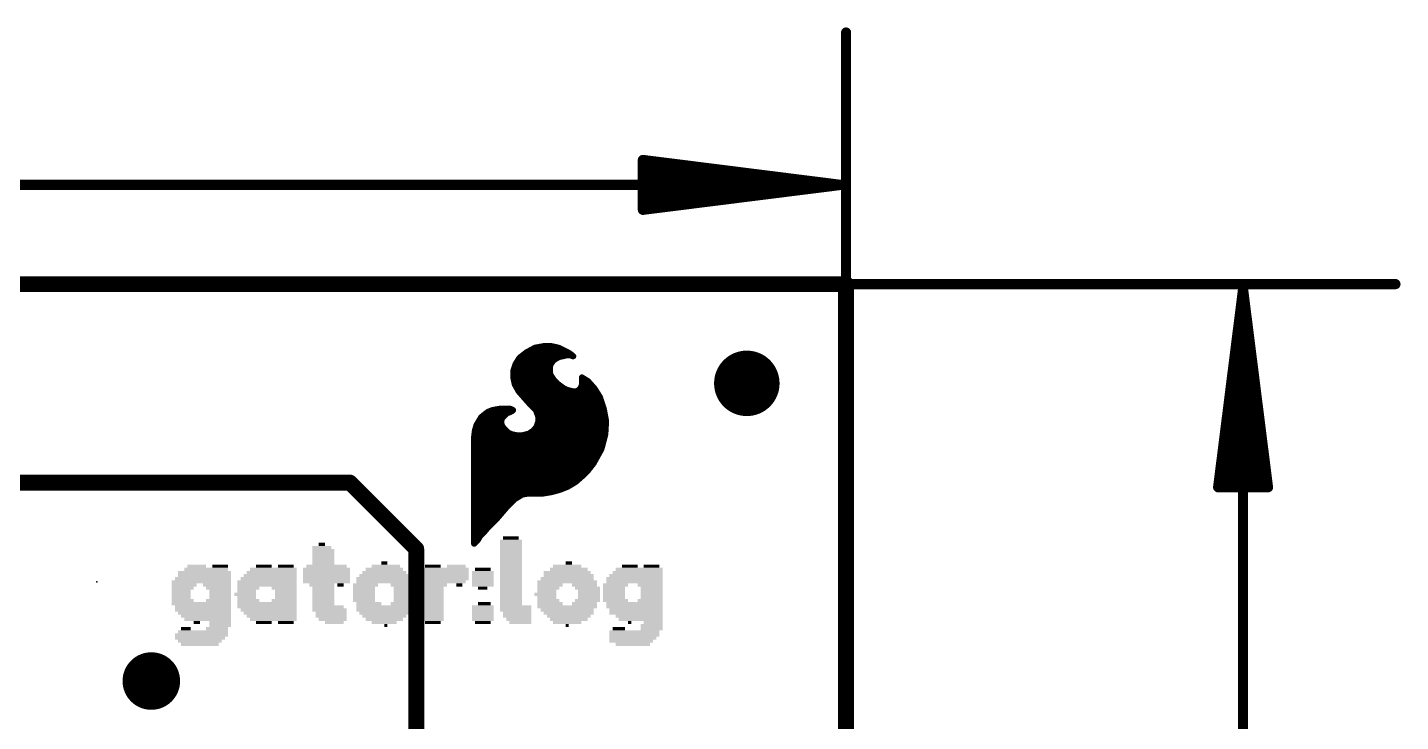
# Model space of a CAD drawing. Extents: x -41 to 98, y -71 to 29.
# Drawn here: x 27.63 to 45.2, y 19.8 to 28.69 of the extents above; entities that cross this region are included whole.
import ezdxf

# ---------------------------------------------------------------- set-up
doc = ezdxf.new("R2010")
doc.units = 0
for name, color, linetype in [('1', 12, 'CONTINUOUS'), ('16', 132, 'CONTINUOUS'), ('18', 110, 'CONTINUOUS'), ('20', 31, 'CONTINUOUS'), ('21', 41, 'CONTINUOUS'), ('23', 53, 'CONTINUOUS'), ('24', 53, 'CONTINUOUS'), ('29', 253, 'CONTINUOUS'), ('47', 253, 'CONTINUOUS')]:
    doc.layers.add(name, color=color, linetype=linetype)

# ---------------------------------------------------------------- blocks, each defined once
blk = doc.blocks.new('PIE')
at = {"const_width": 0.5}
blk.add_lwpolyline([(0, -0.25, 1), (0, 0.25, 1), (0, -0.25)], format="xyb", dxfattribs=at)
blk = doc.blocks.new('RECT')
blk.add_solid([(-0.5, -0.5), (0.5, -0.5), (-0.5, 0.5), (0.5, 0.5)])
blk = doc.blocks.new('ROUNDV')
at = {"const_width": 0.5}
blk.add_lwpolyline([(0, -0.25, 1), (0, 0.25, 1), (0, -0.25)], format="xyb", dxfattribs=at)

msp = doc.modelspace()

# ---------------------------------------------------------------- linework, layer by layer
at = {"layer": '1', "const_width": 0.2032}
for points in [[(0, 25.4), (38.1, 25.4)], [(38.1, 25.4), (38.1, 0)], [(31.75, 22.86), (25.146, 22.86)], [(32.6, 22.01), (31.75, 22.86)], [(32.6, 19.05), (32.6, 22.01)]]:
    msp.add_lwpolyline(points, dxfattribs=at)
at = {"layer": '1', "const_width": 0.1016}
for points in [[(38.1508, 25.4, 1), (38.0492, 25.4)], [(38.1, 25.3492, 1), (38.1, 25.4508)], [(31.7859, 22.8959, 1), (31.7141, 22.8241)], [(31.75, 22.8092, 1), (31.75, 22.9108)], [(32.6508, 22.01, 1), (32.5492, 22.01)], [(32.5641, 21.9741, 1), (32.6359, 22.0459)]]:
    msp.add_lwpolyline(points, format="xyb", dxfattribs=at)
at = {"layer": '16', "const_width": 0.2032}
for points in [[(38.1, 25.4), (0, 25.4)], [(38.1, 0), (38.1, 25.4)]]:
    msp.add_lwpolyline(points, dxfattribs=at)
at = {"layer": '16', "const_width": 0.1016}
for points in [[(38.1508, 25.4, 1), (38.0492, 25.4)], [(38.1, 25.3492, 1), (38.1, 25.4508)]]:
    msp.add_lwpolyline(points, format="xyb", dxfattribs=at)
at = {"layer": '20', "const_width": 0.2032}
for points in [[(38.1, 25.4), (0, 25.4)], [(38.1, 0), (38.1, 25.4)]]:
    msp.add_lwpolyline(points, dxfattribs=at)
at = {"layer": '20', "const_width": 0.1016}
for points in [[(38.1508, 25.4, 1), (38.0492, 25.4)], [(38.1, 25.3492, 1), (38.1, 25.4508)]]:
    msp.add_lwpolyline(points, format="xyb", dxfattribs=at)
at = {"layer": '21', "const_width": 0.0762}
for points in [[(34.12, 24.587), (34.01, 24.527)], [(34.23, 24.607), (34.12, 24.587)], [(34.33, 24.607), (34.23, 24.607)], [(34.42, 24.587), (34.33, 24.607)], [(34.56, 24.517), (34.42, 24.587)], [(33.92, 24.457), (33.87, 24.377)], [(34.01, 24.527), (33.92, 24.457)], [(33.9241, 24.4602), (34.4164, 24.4602)], [(34.0272, 24.5364), (34.5212, 24.5364)], [(34.32, 24.367), (34.33, 24.387)], [(34.33, 24.387), (34.35, 24.417)], [(34.35, 24.417), (34.39, 24.447)], [(34.39, 24.447), (34.43, 24.467)], [(34.43, 24.467), (34.48, 24.477)], [(34.48, 24.477), (34.52, 24.487)], [(34.52, 24.487), (34.58, 24.487)], [(34.6, 24.487), (34.56, 24.517)], [(34.58, 24.487), (34.6, 24.477)], [(34.61, 24.477), (34.6, 24.487)], [(34.6, 24.477), (34.61, 24.477)], [(33.87, 24.377), (33.84, 24.287)], [(33.84, 24.287), (33.84, 24.207)], [(33.84, 24.2316), (34.3236, 24.2316)], [(33.8469, 24.3078), (34.31, 24.3078)], [(33.8744, 24.384), (34.3285, 24.384)], [(34.31, 24.337), (34.32, 24.367)], [(34.31, 24.277), (34.31, 24.337)], [(34.32, 24.237), (34.31, 24.277)], [(34.36, 24.177), (34.32, 24.237)], [(33.84, 24.207), (33.86, 24.117)], [(33.8515, 24.1554), (34.3816, 24.1554)], [(33.86, 24.117), (33.91, 24.027)], [(33.881, 24.0792), (34.4717, 24.0792)], [(34.42, 24.117), (34.36, 24.177)], [(34.46, 24.087), (34.42, 24.117)], [(34.49, 24.067), (34.46, 24.087)], [(34.53, 24.047), (34.49, 24.067)], [(34.61, 24.027), (34.53, 24.047)], [(34.67, 24.037), (34.64, 24.027)], [(34.7, 24.067), (34.67, 24.037)], [(34.71, 24.087), (34.7, 24.067)], [(34.7061, 24.0792), (34.8692, 24.0792)], [(34.72, 24.117), (34.71, 24.087)], [(34.72, 24.207), (34.72, 24.117)], [(34.8, 24.157), (34.72, 24.207)], [(34.72, 24.1554), (34.8014, 24.1554)], [(34.88, 24.067), (34.8, 24.157)], [(34.95, 23.957), (34.88, 24.067)], [(33.91, 24.027), (33.98, 23.947)], [(33.931, 24.003), (34.9207, 24.003)], [(33.98, 23.947), (34.06, 23.857)], [(33.998, 23.9268), (34.9601, 23.9268)], [(34.64, 24.027), (34.61, 24.027)], [(35, 23.807), (34.95, 23.957)], [(33.43, 23.697), (33.37, 23.597)], [(33.48, 23.737), (33.43, 23.697)], [(33.4315, 23.6982), (33.7112, 23.6982)], [(33.52, 23.767), (33.48, 23.737)], [(33.57, 23.787), (33.52, 23.767)], [(33.5385, 23.7744), (33.8248, 23.7744)], [(33.62, 23.797), (33.57, 23.787)], [(33.68, 23.807), (33.62, 23.797)], [(33.8, 23.807), (33.68, 23.807)], [(33.69, 23.657), (33.7, 23.687)], [(33.7, 23.687), (33.76, 23.747)], [(33.76, 23.747), (33.79, 23.757)], [(33.79, 23.757), (33.83, 23.777)], [(33.84, 23.787), (33.8, 23.807)], [(33.83, 23.777), (33.84, 23.787)], [(34.06, 23.857), (34.13, 23.787)], [(34.0664, 23.8506), (34.9855, 23.8506)], [(34.13, 23.787), (34.16, 23.707)], [(34.1347, 23.7744), (35.0061, 23.7744)], [(34.16, 23.707), (34.16, 23.637)], [(34.16, 23.6982), (35.0204, 23.6982)], [(35.03, 23.647), (35, 23.807)], [(33.35, 23.527), (33.34, 23.447)], [(33.37, 23.597), (33.35, 23.527)], [(33.3554, 23.5458), (33.7312, 23.5458)], [(33.385, 23.622), (33.69, 23.622)], [(33.69, 23.617), (33.69, 23.657)], [(33.7, 23.587), (33.69, 23.617)], [(33.72, 23.557), (33.7, 23.587)], [(33.78, 23.497), (33.72, 23.557)], [(34.1, 23.527), (34.04, 23.487)], [(34.14, 23.577), (34.1, 23.527)], [(34.115, 23.5458), (35.024, 23.5458)], [(34.16, 23.637), (34.14, 23.577)], [(34.155, 23.622), (35.0285, 23.622)], [(35.02, 23.477), (35.03, 23.647)], [(33.34, 23.447), (33.34, 22.077)], [(33.34, 23.3934), (34.998, 23.3934)], [(33.3428, 23.4696), (33.867, 23.4696)], [(33.83, 23.477), (33.78, 23.497)], [(33.88, 23.467), (33.83, 23.477)], [(33.96, 23.467), (33.88, 23.467)], [(34.04, 23.487), (33.96, 23.467)], [(33.9704, 23.4696), (35.0181, 23.4696)], [(34.97, 23.287), (35.02, 23.477)], [(33.34, 23.3172), (34.9779, 23.3172)], [(33.34, 23.241), (34.9444, 23.241)], [(33.34, 23.1648), (34.9021, 23.1648)], [(34.87, 23.107), (34.97, 23.287)], [(33.34, 23.0886), (34.8557, 23.0886)], [(33.34, 23.0124), (34.7954, 23.0124)], [(34.72, 22.937), (34.8, 23.017)], [(34.8, 23.017), (34.87, 23.107)], [(33.34, 22.9362), (34.7191, 22.9362)], [(33.34, 22.86), (34.6283, 22.86)], [(34.44, 22.767), (34.54, 22.807)], [(34.54, 22.807), (34.64, 22.867)], [(34.64, 22.867), (34.72, 22.937)], [(33.34, 22.7838), (34.482, 22.7838)], [(33.34, 22.7076), (33.9636, 22.7076)], [(33.34, 22.6314), (33.8444, 22.6314)], [(33.76, 22.547), (33.86, 22.647)], [(33.86, 22.647), (33.96, 22.707)], [(33.96, 22.707), (34.02, 22.717)], [(34.02, 22.717), (34.21, 22.717)], [(34.21, 22.717), (34.33, 22.737)], [(34.33, 22.737), (34.44, 22.767)], [(33.34, 22.5552), (33.7682, 22.5552)], [(33.34, 22.479), (33.7017, 22.479)], [(33.64, 22.407), (33.76, 22.547)], [(33.34, 22.4028), (33.6358, 22.4028)], [(33.34, 22.3266), (33.5596, 22.3266)], [(33.47, 22.227), (33.52, 22.287)], [(33.52, 22.287), (33.64, 22.407)], [(33.34, 22.2504), (33.4895, 22.2504)], [(33.34, 22.1742), (33.4183, 22.1742)], [(33.34, 22.077), (33.39, 22.127)], [(33.39, 22.127), (33.42, 22.177)], [(33.42, 22.177), (33.47, 22.227)], [(33.34, 22.098), (33.361, 22.098)]]:
    msp.add_lwpolyline(points, dxfattribs=at)
at = {"layer": '21', "const_width": 0.0381}
for points in [[(34.1166, 24.6057, 1), (34.1234, 24.5683)], [(34.1291, 24.5703, 1), (34.1109, 24.6037)], [(34.23, 24.6261, 1), (34.23, 24.588)], [(34.2334, 24.5883, 1), (34.2266, 24.6257)], [(34.3341, 24.6256, 1), (34.3259, 24.5884)], [(34.33, 24.588, 1), (34.33, 24.6261)], [(34.4285, 24.604, 1), (34.4115, 24.57)], [(34.4159, 24.5684, 1), (34.4241, 24.6056)], [(33.9083, 24.472, 1), (33.9317, 24.442)], [(33.9362, 24.4469, 1), (33.9038, 24.4671)], [(33.9241, 24.4793, 1), (33.9241, 24.4412)], [(34.0009, 24.5437, 1), (34.0191, 24.5103)], [(34.0217, 24.512, 1), (33.9983, 24.542)], [(34.0272, 24.5555, 1), (34.0272, 24.5174)], [(34.347, 24.3785, 1), (34.313, 24.3955)], [(34.3386, 24.4322, 1), (34.3614, 24.4018)], [(34.3659, 24.4064, 1), (34.3341, 24.4276)], [(34.3815, 24.464, 1), (34.3985, 24.43)], [(34.4014, 24.4318, 1), (34.3786, 24.4622)], [(34.4263, 24.4857, 1), (34.4337, 24.4483)], [(34.4164, 24.4412, 1), (34.4164, 24.4793)], [(34.4385, 24.45, 1), (34.4215, 24.484)], [(34.4754, 24.4955, 1), (34.4846, 24.4585)], [(34.4837, 24.4583, 1), (34.4763, 24.4957)], [(34.52, 24.5061, 1), (34.52, 24.468)], [(34.5246, 24.4685, 1), (34.5154, 24.5055)], [(34.5212, 24.5174, 1), (34.5212, 24.5555)], [(34.5714, 24.5322, 1), (34.5486, 24.5018)], [(34.5515, 24.5, 1), (34.5685, 24.534)], [(34.5885, 24.504, 1), (34.5715, 24.47)], [(34.58, 24.468, 1), (34.58, 24.5061)], [(34.6135, 24.5005, 1), (34.5865, 24.4735)], [(34.6, 24.4961, 1), (34.6, 24.458)], [(34.5886, 24.4718, 1), (34.6114, 24.5022)], [(34.5915, 24.46, 1), (34.6085, 24.494)], [(34.5965, 24.4635, 1), (34.6235, 24.4905)], [(34.61, 24.458, 1), (34.61, 24.4961)], [(33.8591, 24.287, 1), (33.821, 24.287)], [(33.8219, 24.293, 1), (33.8581, 24.281)], [(33.84, 24.2507, 1), (33.84, 24.2126)], [(33.8469, 24.3269, 1), (33.8469, 24.2888)], [(33.8538, 24.3871, 1), (33.8862, 24.3669)], [(33.8881, 24.371, 1), (33.8519, 24.383)], [(33.8744, 24.4031, 1), (33.8744, 24.365)], [(34.3291, 24.337, 1), (34.291, 24.337)], [(34.2919, 24.343, 1), (34.3281, 24.331)], [(34.3285, 24.2816, 1), (34.2915, 24.2724)], [(34.291, 24.277, 1), (34.3291, 24.277)], [(34.3359, 24.2476, 1), (34.3041, 24.2264)], [(34.303, 24.3755, 1), (34.337, 24.3585)], [(34.3015, 24.2324, 1), (34.3385, 24.2416)], [(34.3381, 24.361, 1), (34.3019, 24.373)], [(34.31, 24.2888, 1), (34.31, 24.3269)], [(34.3141, 24.3976, 1), (34.3459, 24.3764)], [(34.3236, 24.2126, 1), (34.3236, 24.2507)], [(34.3285, 24.365, 1), (34.3285, 24.4031)], [(33.8586, 24.2111, 1), (33.8214, 24.2029)], [(33.821, 24.207, 1), (33.8591, 24.207)], [(33.8515, 24.1745, 1), (33.8515, 24.1364)], [(33.8767, 24.1263, 1), (33.8433, 24.1077)], [(33.8414, 24.1129, 1), (33.8786, 24.1211)], [(33.881, 24.0983, 1), (33.881, 24.0602)], [(34.3735, 24.1905, 1), (34.3465, 24.1635)], [(34.3441, 24.1664, 1), (34.3759, 24.1876)], [(34.3816, 24.1364, 1), (34.3816, 24.1745)], [(34.4314, 24.1322, 1), (34.4086, 24.1018)], [(34.4065, 24.1035, 1), (34.4335, 24.1305)], [(34.4706, 24.1029, 1), (34.4494, 24.0711)], [(34.4486, 24.0718, 1), (34.4714, 24.1022)], [(34.4985, 24.084, 1), (34.4815, 24.05)], [(34.4717, 24.0602, 1), (34.4717, 24.0983)], [(34.4794, 24.0511, 1), (34.5006, 24.0829)], [(34.5346, 24.0655, 1), (34.5254, 24.0285)], [(34.5215, 24.03, 1), (34.5385, 24.064)], [(34.676, 24.0189, 1), (34.664, 24.0551)], [(34.683, 24.0755, 1), (34.717, 24.0585)], [(34.7135, 24.0535, 1), (34.6865, 24.0805)], [(34.7061, 24.0983, 1), (34.7061, 24.0602)], [(34.6919, 24.093, 1), (34.7281, 24.081)], [(34.727, 24.0785, 1), (34.693, 24.0955)], [(34.739, 24.207, 1), (34.7009, 24.207)], [(34.7009, 24.117, 1), (34.739, 24.117)], [(34.7301, 24.2232, 1), (34.7099, 24.1908)], [(34.72, 24.1745, 1), (34.72, 24.1364)], [(34.7381, 24.111, 1), (34.7019, 24.123)], [(34.8142, 24.1697, 1), (34.7858, 24.1443)], [(34.7899, 24.1408, 1), (34.8101, 24.1732)], [(34.8014, 24.1364, 1), (34.8014, 24.1745)], [(34.8961, 24.0772, 1), (34.8639, 24.0568)], [(34.8658, 24.0543, 1), (34.8942, 24.0797)], [(34.8692, 24.0602, 1), (34.8692, 24.0983)], [(33.9243, 24.0395, 1), (33.8957, 24.0145)], [(33.8933, 24.0177, 1), (33.9267, 24.0363)], [(33.931, 24.0221, 1), (33.931, 23.984)], [(33.9942, 23.9597, 1), (33.9658, 23.9343)], [(33.9657, 23.9345, 1), (33.9943, 23.9595)], [(33.998, 23.9459, 1), (33.998, 23.9078)], [(34.0735, 23.8705, 1), (34.0465, 23.8435)], [(34.61, 24.0461, 1), (34.61, 24.008)], [(34.6054, 24.0085, 1), (34.6146, 24.0455)], [(34.634, 24.0451, 1), (34.646, 24.0089)], [(34.64, 24.008, 1), (34.64, 24.0461)], [(34.6565, 24.0505, 1), (34.6835, 24.0235)], [(34.9207, 23.984, 1), (34.9207, 24.0221)], [(34.9681, 23.963, 1), (34.9319, 23.951)], [(34.9339, 23.9468, 1), (34.9661, 23.9672)], [(34.9601, 23.9078, 1), (34.9601, 23.9459)], [(33.4181, 23.7119, 1), (33.4419, 23.6821)], [(33.4315, 23.7172, 1), (33.4315, 23.6791)], [(33.4463, 23.6872, 1), (33.4137, 23.7068)], [(33.4686, 23.7522, 1), (33.4914, 23.7218)], [(33.4919, 23.7221, 1), (33.4681, 23.7519)], [(33.5129, 23.7847, 1), (33.5271, 23.7493)], [(33.5314, 23.7518, 1), (33.5086, 23.7822)], [(33.5385, 23.7934, 1), (33.5385, 23.7553)], [(33.5663, 23.8057, 1), (33.5737, 23.7683)], [(33.5771, 23.7693, 1), (33.5629, 23.8047)], [(33.6169, 23.8158, 1), (33.6231, 23.7782)], [(33.6237, 23.7783, 1), (33.6163, 23.8157)], [(33.68, 23.8261, 1), (33.68, 23.788)], [(33.6831, 23.7882, 1), (33.6769, 23.8258)], [(33.6865, 23.7005, 1), (33.7135, 23.6735)], [(33.7181, 23.681, 1), (33.6819, 23.693)], [(33.7112, 23.6791, 1), (33.7112, 23.7172)], [(33.754, 23.7651, 1), (33.766, 23.7289)], [(33.7735, 23.7335, 1), (33.7465, 23.7605)], [(33.7815, 23.774, 1), (33.7985, 23.74)], [(33.8085, 23.824, 1), (33.7915, 23.79)], [(33.796, 23.7389, 1), (33.784, 23.7751)], [(33.8, 23.788, 1), (33.8, 23.8261)], [(33.8165, 23.7905, 1), (33.8435, 23.7635)], [(33.8385, 23.76, 1), (33.8215, 23.794)], [(33.8248, 23.7553, 1), (33.8248, 23.7934)], [(33.8535, 23.7735, 1), (33.8265, 23.8005)], [(33.8315, 23.77, 1), (33.8485, 23.804)], [(34.0458, 23.8443, 1), (34.0742, 23.8697)], [(34.0664, 23.8697, 1), (34.0664, 23.8316)], [(34.1478, 23.7937, 1), (34.1122, 23.7803)], [(34.1347, 23.7934, 1), (34.1347, 23.7553)], [(34.1165, 23.7735, 1), (34.1435, 23.8005)], [(34.1791, 23.707, 1), (34.141, 23.707)], [(34.16, 23.7172, 1), (34.16, 23.6791)], [(34.1422, 23.7003, 1), (34.1778, 23.7137)], [(35.0187, 23.8105, 1), (34.9813, 23.8035)], [(34.9819, 23.801, 1), (35.0181, 23.813)], [(34.9855, 23.8316, 1), (34.9855, 23.8697)], [(35.0061, 23.7553, 1), (35.0061, 23.7934)], [(35.0204, 23.6791, 1), (35.0204, 23.7172)], [(33.3317, 23.5322, 1), (33.3683, 23.5218)], [(33.3689, 23.5246, 1), (33.3311, 23.5294)], [(33.3554, 23.5648, 1), (33.3554, 23.5267)], [(33.3537, 23.6068, 1), (33.3863, 23.5872)], [(33.3883, 23.5918, 1), (33.3517, 23.6022)], [(33.385, 23.641, 1), (33.385, 23.6029)], [(33.7091, 23.657, 1), (33.671, 23.657)], [(33.6719, 23.663, 1), (33.7081, 23.651)], [(33.7081, 23.623, 1), (33.6719, 23.611)], [(33.671, 23.617, 1), (33.7091, 23.617)], [(33.7159, 23.5976, 1), (33.6841, 23.5764)], [(33.6819, 23.581, 1), (33.7181, 23.593)], [(33.69, 23.6029, 1), (33.69, 23.641)], [(33.7335, 23.5705, 1), (33.7065, 23.5435)], [(33.7041, 23.5464, 1), (33.7359, 23.5676)], [(33.7312, 23.5267, 1), (33.7312, 23.5648)], [(34.0851, 23.5389, 1), (34.1149, 23.5151)], [(34.1106, 23.5111, 1), (34.0894, 23.5429)], [(34.115, 23.5648, 1), (34.115, 23.5267)], [(34.1219, 23.583, 1), (34.1581, 23.571)], [(34.1549, 23.5651, 1), (34.1251, 23.5889)], [(34.155, 23.641, 1), (34.155, 23.6029)], [(34.141, 23.637, 1), (34.1791, 23.637)], [(34.1781, 23.631, 1), (34.1419, 23.643)], [(35.049, 23.6459, 1), (35.011, 23.6481)], [(35.0113, 23.6435, 1), (35.0487, 23.6505)], [(35.024, 23.5267, 1), (35.024, 23.5648)], [(35.0285, 23.6029, 1), (35.0285, 23.641)], [(33.3591, 23.447, 1), (33.321, 23.447)], [(33.3211, 23.4494, 1), (33.3589, 23.4446)], [(33.34, 23.4124, 1), (33.34, 23.3743)], [(33.3428, 23.4886, 1), (33.3428, 23.4505)], [(33.7871, 23.5147, 1), (33.7729, 23.4793)], [(33.7665, 23.4835, 1), (33.7935, 23.5105)], [(33.8337, 23.4957, 1), (33.8263, 23.4583)], [(33.8229, 23.4593, 1), (33.8371, 23.4947)], [(33.88, 23.4861, 1), (33.88, 23.448)], [(33.867, 23.4505, 1), (33.867, 23.4886)], [(33.8763, 23.4483, 1), (33.8837, 23.4857)], [(33.9554, 23.4855, 1), (33.9646, 23.4485)], [(33.9704, 23.4886, 1), (33.9704, 23.4505)], [(33.96, 23.448, 1), (33.96, 23.4861)], [(34.0294, 23.5029, 1), (34.0506, 23.4711)], [(34.0446, 23.4685, 1), (34.0354, 23.5055)], [(34.998, 23.3743, 1), (34.998, 23.4124)], [(35.001, 23.4781, 1), (35.039, 23.4759)], [(35.0384, 23.4722, 1), (35.0016, 23.4818)], [(35.0181, 23.4505, 1), (35.0181, 23.4886)], [(33.34, 23.3362, 1), (33.34, 23.2981)], [(33.34, 23.26, 1), (33.34, 23.2219)], [(33.34, 23.1838, 1), (33.34, 23.1457)], [(34.9021, 23.1457, 1), (34.9021, 23.1838)], [(34.9444, 23.2219, 1), (34.9444, 23.26)], [(34.9516, 23.2918, 1), (34.9884, 23.2822)], [(34.9867, 23.2777, 1), (34.9533, 23.2963)], [(34.9779, 23.2981, 1), (34.9779, 23.3362)], [(33.34, 23.1076, 1), (33.34, 23.0695)], [(33.34, 23.0314, 1), (33.34, 22.9933)], [(34.785, 23.0287, 1), (34.815, 23.0053)], [(34.8135, 23.0035, 1), (34.7865, 23.0305)], [(34.7954, 22.9933, 1), (34.7954, 23.0314)], [(34.8533, 23.1163, 1), (34.8867, 23.0977)], [(34.885, 23.0953, 1), (34.855, 23.1187)], [(34.8557, 23.0695, 1), (34.8557, 23.1076)], [(33.34, 22.9552, 1), (33.34, 22.9171)], [(33.34, 22.879, 1), (33.34, 22.8409)], [(34.5302, 22.8233, 1), (34.5498, 22.7907)], [(34.5471, 22.7893, 1), (34.5329, 22.8247)], [(34.6275, 22.8813, 1), (34.6525, 22.8527)], [(34.6283, 22.8409, 1), (34.6283, 22.879)], [(34.6498, 22.8507, 1), (34.6302, 22.8833)], [(34.7065, 22.9505, 1), (34.7335, 22.9235)], [(34.7325, 22.9227, 1), (34.7075, 22.9513)], [(34.7191, 22.9171, 1), (34.7191, 22.9552)], [(33.34, 22.8028, 1), (33.34, 22.7647)], [(33.34, 22.7266, 1), (33.34, 22.6885)], [(33.34, 22.6505, 1), (33.34, 22.6124)], [(33.8502, 22.6633, 1), (33.8698, 22.6307)], [(33.8444, 22.6124, 1), (33.8444, 22.6505)], [(33.8735, 22.6335, 1), (33.8465, 22.6605)], [(33.9569, 22.7258, 1), (33.9631, 22.6882)], [(33.9698, 22.6907, 1), (33.9502, 22.7233)], [(33.9636, 22.6885, 1), (33.9636, 22.7266)], [(34.02, 22.7361, 1), (34.02, 22.698)], [(34.0231, 22.6982, 1), (34.0169, 22.7358)], [(34.2069, 22.7358, 1), (34.2131, 22.6982)], [(34.21, 22.698, 1), (34.21, 22.7361)], [(34.325, 22.7554, 1), (34.335, 22.7186)], [(34.3331, 22.7182, 1), (34.3269, 22.7558)], [(34.4329, 22.7847, 1), (34.4471, 22.7493)], [(34.445, 22.7486, 1), (34.435, 22.7854)], [(34.482, 22.7647, 1), (34.482, 22.8028)], [(33.34, 22.5743, 1), (33.34, 22.5362)], [(33.34, 22.4981, 1), (33.34, 22.46)], [(33.7017, 22.46, 1), (33.7017, 22.4981)], [(33.7465, 22.5605, 1), (33.7735, 22.5335)], [(33.7745, 22.5346, 1), (33.7455, 22.5594)], [(33.7682, 22.5362, 1), (33.7682, 22.5743)], [(33.34, 22.4219, 1), (33.34, 22.3838)], [(33.34, 22.3457, 1), (33.34, 22.3076)], [(33.5065, 22.3005, 1), (33.5335, 22.2735)], [(33.5346, 22.2748, 1), (33.5054, 22.2992)], [(33.5596, 22.3076, 1), (33.5596, 22.3457)], [(33.6255, 22.4194, 1), (33.6545, 22.3946)], [(33.6535, 22.3935, 1), (33.6265, 22.4205)], [(33.6358, 22.3838, 1), (33.6358, 22.4219)], [(33.34, 22.2695, 1), (33.34, 22.2314)], [(33.34, 22.1933, 1), (33.34, 22.1552)], [(33.3737, 22.1368, 1), (33.4063, 22.1172)], [(33.4035, 22.1135, 1), (33.3765, 22.1405)], [(33.4065, 22.1905, 1), (33.4335, 22.1635)], [(33.4363, 22.1672, 1), (33.4037, 22.1868)], [(33.4183, 22.1552, 1), (33.4183, 22.1933)], [(33.4554, 22.2392, 1), (33.4846, 22.2148)], [(33.4835, 22.2135, 1), (33.4565, 22.2405)], [(33.4895, 22.2314, 1), (33.4895, 22.2695)], [(33.34, 22.1171, 1), (33.34, 22.079)], [(33.3265, 22.0905, 1), (33.3535, 22.0635)], [(33.321, 22.077, 1), (33.3591, 22.077)], [(33.361, 22.079, 1), (33.361, 22.1171)]]:
    msp.add_lwpolyline(points, format="xyb", dxfattribs=at)
at = {"layer": '23'}
for p in [(36.83, 24.13), (34.163, 23.368), (28.5115, 21.59)]:
    msp.add_point(p, dxfattribs=at)
at = {"layer": '24'}
msp.add_point((36.83, 24.13), dxfattribs=at)
at = {"layer": '47', "const_width": 0.13}
for points in [[(38.1, 25.4), (38.1, 28.62)], [(38.035, 26.67), (35.5, 26.9892)], [(35.5, 26.9892), (35.5, 26.3508)], [(38.035, 26.67), (35.5, 26.93)], [(38.035, 26.67), (0.065, 26.67)], [(38.035, 26.67), (35.5, 26.8)], [(35.5, 26.3508), (38.035, 26.67)], [(35.5, 26.54), (38.035, 26.67)], [(35.5, 26.41), (38.035, 26.67)], [(38.1, 25.4), (45.13, 25.4)], [(43.18, 25.335), (42.8608, 22.8)], [(43.18, 25.335), (42.92, 22.8)], [(43.18, 25.335), (43.05, 22.8)], [(43.18, 0.065), (43.18, 25.335)], [(43.4992, 22.8), (43.18, 25.335)], [(43.31, 22.8), (43.18, 25.335)], [(43.44, 22.8), (43.18, 25.335)], [(42.8608, 22.8), (43.4992, 22.8)]]:
    msp.add_lwpolyline(points, dxfattribs=at)
at = {"layer": '47', "const_width": 0.065}
for points in [[(38.1325, 28.62, 1), (38.0675, 28.62)], [(35.5041, 27.0215, 1), (35.4959, 26.957)], [(35.5325, 26.9892, 1), (35.4675, 26.9892)], [(35.5033, 26.9623, 1), (35.4967, 26.8977)], [(35.5017, 26.8325, 1), (35.4983, 26.7675)], [(38.0391, 26.6378, 1), (38.0309, 26.7022)], [(38.0309, 26.6378, 1), (38.0391, 26.7022)], [(38.0383, 26.6377, 1), (38.0317, 26.7023)], [(38.0317, 26.6377, 1), (38.0383, 26.7023)], [(38.0333, 26.6375, 1), (38.0367, 26.7025)], [(38.0367, 26.6375, 1), (38.0333, 26.7025)], [(38.035, 26.6375, 1), (38.035, 26.7025)], [(35.4983, 26.5725, 1), (35.5017, 26.5075)], [(35.4967, 26.4423, 1), (35.5033, 26.3777)], [(35.4959, 26.383, 1), (35.5041, 26.3185)], [(35.4675, 26.3508, 1), (35.5325, 26.3508)], [(38.1, 25.4325, 1), (38.1, 25.3675)], [(38.0675, 25.4, 1), (38.1325, 25.4)], [(43.2125, 25.335, 1), (43.1475, 25.335)], [(43.2122, 25.3391, 1), (43.1478, 25.3309)], [(43.2125, 25.3333, 1), (43.1475, 25.3367)], [(43.2125, 25.3367, 1), (43.1475, 25.3333)], [(43.2123, 25.3383, 1), (43.1477, 25.3317)], [(43.2123, 25.3317, 1), (43.1477, 25.3383)], [(43.2122, 25.3309, 1), (43.1478, 25.3391)], [(45.13, 25.3675, 1), (45.13, 25.4325)], [(42.8608, 22.8325, 1), (42.8608, 22.7675)], [(43.4992, 22.7675, 1), (43.4992, 22.8325)], [(42.8285, 22.8041, 1), (42.893, 22.7959)], [(42.8877, 22.8033, 1), (42.9523, 22.7967)], [(43.0175, 22.8017, 1), (43.0825, 22.7983)], [(43.2775, 22.7983, 1), (43.3425, 22.8017)], [(43.4077, 22.7967, 1), (43.4723, 22.8033)], [(43.467, 22.7959, 1), (43.5315, 22.8041)]]:
    msp.add_lwpolyline(points, format="xyb", dxfattribs=at)

# ---------------------------------------------------------------- block references
at = {"layer": '1', "xscale": 0.635, "yscale": 0.635}
msp.add_blockref('PIE', (36.83, 24.13), dxfattribs=at)
at = {"layer": '16', "xscale": 0.635, "yscale": 0.635}
msp.add_blockref('PIE', (36.83, 24.13), dxfattribs=at)
at = {"layer": '18', "xscale": 0.7366, "yscale": 0.7366}
msp.add_blockref('ROUNDV', (29.21, 20.32), dxfattribs=at)
msp.add_blockref('ROUNDV', (29.21, 20.32), dxfattribs=at)
at = {"layer": '21', "yscale": 0.04}
for p, xscale in [((33.8115, 22.15), 0.2), ((31.3915, 22.03), 0.24), ((31.4115, 21.99), 0.28), ((31.4115, 21.95), 0.28), ((31.3915, 22.07), 0.08), ((33.8115, 22.11), 0.28), ((33.8115, 22.07), 0.28), ((33.8115, 22.03), 0.28), ((33.8115, 21.99), 0.28), ((33.8115, 21.95), 0.28), ((29.7915, 21.79), 0.24), ((30.0915, 21.79), 0.2), ((30.6515, 21.79), 0.2), ((30.9315, 21.79), 0.2), ((31.4515, 21.79), 0.52), ((31.4115, 21.91), 0.28), ((31.4115, 21.87), 0.28), ((31.4115, 21.83), 0.28), ((32.2115, 21.79), 0.36), ((32.1915, 21.83), 0.08), ((32.8115, 21.79), 0.2), ((33.1115, 21.79), 0.24), ((33.8115, 21.91), 0.28), ((33.8115, 21.87), 0.28), ((33.8115, 21.83), 0.28), ((33.8115, 21.79), 0.28), ((34.5315, 21.79), 0.36), ((34.5515, 21.83), 0.08), ((35.3315, 21.79), 0.2), ((35.6115, 21.79), 0.2), ((29.8715, 21.63), 0.72), ((29.8915, 21.71), 0.68), ((29.8915, 21.67), 0.68), ((29.9115, 21.75), 0.56), ((30.7115, 21.63), 0.72), ((30.7315, 21.67), 0.68), ((30.7515, 21.71), 0.64), ((30.7715, 21.75), 0.6), ((31.4515, 21.75), 0.6), ((31.4515, 21.71), 0.6), ((31.4515, 21.67), 0.6), ((31.4515, 21.63), 0.6), ((32.1915, 21.63), 0.72), ((32.1915, 21.67), 0.64), ((32.1915, 21.71), 0.56), ((32.1915, 21.75), 0.48), ((32.9715, 21.75), 0.6), ((32.9715, 21.71), 0.6), ((32.9715, 21.67), 0.6), ((32.9715, 21.63), 0.6), ((33.4515, 21.71), 0.28), ((33.4515, 21.67), 0.28), ((33.4515, 21.63), 0.28), ((33.4515, 21.75), 0.2), ((33.8115, 21.75), 0.28), ((33.8115, 21.71), 0.28), ((33.8115, 21.67), 0.28), ((33.8115, 21.63), 0.28), ((34.5315, 21.63), 0.68), ((34.5315, 21.71), 0.6), ((34.5515, 21.67), 0.64), ((34.5515, 21.75), 0.48), ((35.3915, 21.63), 0.72), ((35.4115, 21.67), 0.68), ((35.4315, 21.71), 0.64), ((35.4515, 21.75), 0.6), ((29.8515, 21.59), 0.76), ((29.6315, 21.55), 0.32), ((29.6115, 21.51), 0.28), ((29.5915, 21.47), 0.24), ((29.5915, 21.43), 0.24), ((30.0515, 21.55), 0.36), ((30.0715, 21.51), 0.32), ((30.0915, 21.47), 0.28), ((30.0915, 21.43), 0.28), ((30.4115, 21.43), 0.28), ((30.6915, 21.59), 0.76), ((30.6915, 21.55), 0.76), ((30.4515, 21.51), 0.28), ((30.4315, 21.47), 0.24), ((30.9115, 21.51), 0.32), ((30.9315, 21.47), 0.28), ((30.9315, 21.43), 0.28), ((31.4515, 21.59), 0.6), ((31.3915, 21.55), 0.32), ((31.4115, 21.51), 0.28), ((31.4115, 21.47), 0.28), ((31.4115, 21.43), 0.28), ((31.6315, 21.55), 0.08), ((31.9515, 21.55), 0.32), ((31.9315, 21.51), 0.28), ((31.9315, 21.47), 0.28), ((31.9315, 21.43), 0.28), ((32.1915, 21.59), 0.72), ((32.4315, 21.55), 0.32), ((32.4515, 21.51), 0.28), ((32.4515, 21.47), 0.28), ((32.4515, 21.43), 0.28), ((32.9515, 21.59), 0.56), ((32.8315, 21.55), 0.32), ((32.8115, 21.51), 0.28), ((32.8115, 21.47), 0.28), ((32.8115, 21.43), 0.28), ((33.1515, 21.55), 0.08), ((33.4515, 21.59), 0.28), ((33.4515, 21.55), 0.28), ((33.4515, 21.51), 0.12), ((33.8115, 21.59), 0.28), ((33.8115, 21.55), 0.28), ((33.8115, 21.51), 0.28), ((33.8115, 21.47), 0.28), ((33.8115, 21.43), 0.28), ((34.2515, 21.43), 0.28), ((34.5315, 21.59), 0.76), ((34.3115, 21.55), 0.32), ((34.2915, 21.51), 0.28), ((34.2715, 21.47), 0.24), ((34.7515, 21.55), 0.32), ((34.7915, 21.51), 0.32), ((34.8115, 21.47), 0.28), ((34.8115, 21.43), 0.28), ((35.1515, 21.55), 0.32), ((35.1315, 21.51), 0.28), ((35.1315, 21.47), 0.28), ((35.1315, 21.43), 0.28), ((35.3915, 21.59), 0.72), ((35.5915, 21.55), 0.32), ((35.6115, 21.51), 0.28), ((35.6115, 21.47), 0.28), ((35.6115, 21.43), 0.28), ((29.5915, 21.39), 0.24), ((29.6115, 21.35), 0.28), ((29.8515, 21.31), 0.76), ((29.8715, 21.27), 0.72), ((30.0715, 21.35), 0.32), ((30.0915, 21.39), 0.28), ((30.4315, 21.39), 0.24), ((30.4515, 21.35), 0.28), ((30.6915, 21.31), 0.76), ((30.6915, 21.27), 0.76), ((30.9115, 21.35), 0.32), ((30.9315, 21.39), 0.28), ((31.4115, 21.39), 0.28), ((31.4115, 21.35), 0.28), ((31.4115, 21.31), 0.28), ((31.4715, 21.27), 0.4), ((31.9315, 21.39), 0.28), ((31.9315, 21.35), 0.28), ((31.9915, 21.31), 0.32), ((32.1915, 21.27), 0.72), ((32.4315, 21.31), 0.32), ((32.4515, 21.39), 0.28), ((32.4515, 21.35), 0.28), ((32.8115, 21.39), 0.28), ((32.8115, 21.35), 0.28), ((32.8115, 21.31), 0.28), ((32.8115, 21.27), 0.28), ((33.4515, 21.27), 0.28), ((33.4715, 21.31), 0.16), ((33.8115, 21.39), 0.28), ((33.8115, 21.35), 0.28), ((33.8115, 21.31), 0.28), ((33.8715, 21.27), 0.4), ((34.2715, 21.39), 0.24), ((34.2915, 21.35), 0.28), ((34.3115, 21.31), 0.32), ((34.5315, 21.27), 0.76), ((34.7515, 21.31), 0.32), ((34.7915, 21.35), 0.32), ((34.8115, 21.39), 0.28), ((35.1315, 21.39), 0.28), ((35.1515, 21.35), 0.32), ((35.3915, 21.31), 0.72), ((35.3915, 21.27), 0.72), ((35.5915, 21.35), 0.32), ((35.6115, 21.39), 0.28), ((29.8715, 21.23), 0.72), ((29.8915, 21.19), 0.68), ((29.9115, 21.15), 0.64), ((29.9315, 21.11), 0.6), ((29.7915, 21.07), 0.08), ((30.0915, 21.07), 0.28), ((30.7115, 21.23), 0.72), ((30.7315, 21.19), 0.68), ((30.7515, 21.15), 0.64), ((30.7715, 21.11), 0.6), ((30.6515, 21.07), 0.2), ((30.9315, 21.07), 0.2), ((31.4915, 21.23), 0.44), ((31.5115, 21.19), 0.4), ((31.5115, 21.15), 0.4), ((31.5315, 21.11), 0.36), ((31.5515, 21.07), 0.24), ((32.1915, 21.23), 0.72), ((32.1915, 21.19), 0.64), ((32.1915, 21.15), 0.56), ((32.1915, 21.11), 0.48), ((32.1915, 21.07), 0.32), ((32.8115, 21.23), 0.28), ((32.8115, 21.19), 0.28), ((32.8115, 21.15), 0.28), ((32.8115, 21.11), 0.28), ((32.8115, 21.07), 0.2), ((33.4515, 21.23), 0.28), ((33.4515, 21.19), 0.28), ((33.4515, 21.15), 0.28), ((33.4515, 21.11), 0.28), ((33.4515, 21.07), 0.2), ((33.8715, 21.23), 0.4), ((33.8915, 21.19), 0.36), ((33.8915, 21.15), 0.36), ((33.9115, 21.11), 0.32), ((33.9315, 21.07), 0.28), ((34.5315, 21.23), 0.68), ((34.5515, 21.19), 0.64), ((34.5515, 21.15), 0.56), ((34.5515, 21.11), 0.48), ((34.5315, 21.07), 0.36), ((35.4115, 21.23), 0.68), ((35.4115, 21.19), 0.68), ((35.4515, 21.15), 0.6), ((35.4715, 21.11), 0.56), ((35.3315, 21.07), 0.04), ((35.6315, 21.07), 0.24), ((29.8515, 20.91), 0.68), ((29.8715, 20.95), 0.64), ((29.6515, 20.99), 0.12), ((30.0515, 20.99), 0.28), ((30.0915, 21.03), 0.28), ((32.2115, 21.03), 0.04), ((34.5315, 21.03), 0.04), ((35.3915, 20.95), 0.64), ((35.3915, 20.91), 0.64), ((35.1915, 20.99), 0.16), ((35.6115, 21.03), 0.28), ((35.6115, 20.99), 0.28), ((29.8315, 20.87), 0.64), ((29.8315, 20.83), 0.56), ((29.8315, 20.79), 0.48), ((35.3715, 20.87), 0.6), ((35.3515, 20.83), 0.56), ((35.3715, 20.79), 0.44)]:
    msp.add_blockref('RECT', p, dxfattribs=dict(at, xscale=xscale))
at = {"layer": '29', "xscale": 0.8382, "yscale": 0.8382}
msp.add_blockref('PIE', (36.83, 24.13), dxfattribs=at)

doc.saveas('drawing.dxf')
